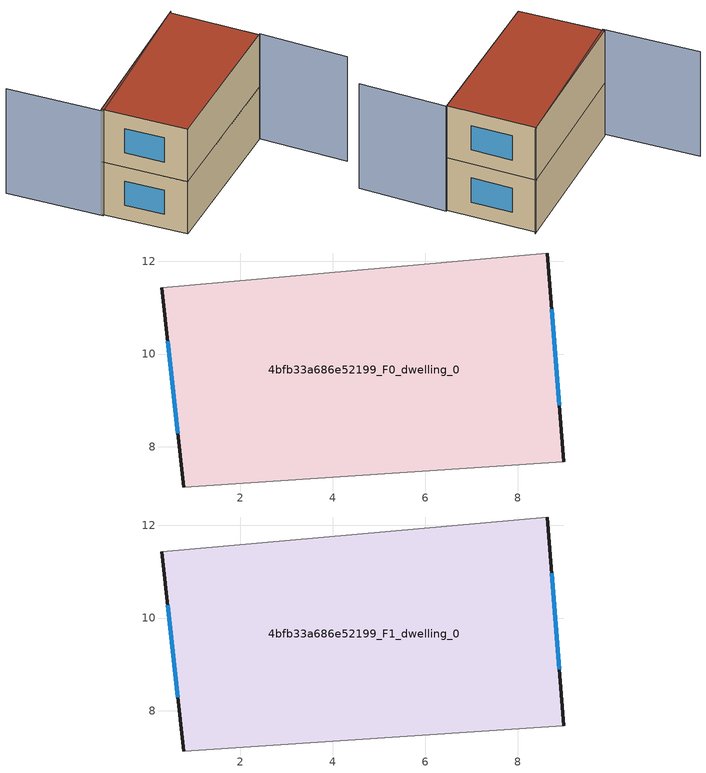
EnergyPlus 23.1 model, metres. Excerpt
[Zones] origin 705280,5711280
4bfb33a686e52199_F0_dwelling_0
 floor ground (EU_floor_Construction): 8.64,12.18 8.98,7.67 0.79,7.13 0.31,11.43 z0
 wall outside (EU_wall_Construction): 0.31,11.43 0.79,7.13 / 8.98,7.67 8.64,12.18 z0:3
 wall adiabatic (EU_wall_Construction): 8.64,12.18 0.31,11.43 / 0.79,7.13 8.98,7.67 z0:3
 window (EU_Window_Construction): 0.44,10.27 0.66,8.29 / 8.89,8.89 8.73,10.97 z0.81:2.19
4bfb33a686e52199_F1_dwelling_0
 floor to 4bfb33a686e52199_F0_dwelling_0 (EU_floor_Construction): 8.63,12.18 8.98,7.67 0.79,7.13 0.31,11.43 z3
 wall outside (EU_wall_Construction): 0.31,11.43 0.79,7.13 / 8.98,7.67 8.64,12.18 z3:6
 wall adiabatic (EU_wall_Construction): 8.64,12.18 0.31,11.43 / 0.79,7.13 8.98,7.67 z3:6
 window (EU_Window_Construction): 0.44,10.27 0.66,8.29 / 8.89,8.89 8.73,10.97 z3.81:5.19
 roof outside (EU_roof_Construction): 8.98,7.67 8.64,12.18 0.31,11.43 0.79,7.13 z6
shading: 0.79,7.13 9.06,7.68 / 9.06,7.68 9.35,3.24 / 8.75,12.19 0.24,11.28 / 0.24,11.28 -0.28,16.12 z0:6
[Building]
EU S2 Campaign: North Axis=0; Terrain=City; Solar Distribution=FullExterior
[Site:Location]
London: Latitude=51.5; Longitude=-0.5; Time Zone=0; Elevation=25
[SizingPeriod:WeatherFileDays]
AnnualSizingPeriod: Begin Month=1; Begin Day of Month=1; End Month=12; End Day of Month=31; Day of Week for Start Day=Monday; Use Weather File Daylight Saving Period=No; Use Weather File Rain and Snow Indicators=No
[MATERIAL]
EU_InternalMass_Material: Roughness=MediumRough; Thickness=0.1; Conductivity=1; Density=1800; Specific Heat=900; Thermal Absorptance=0.9; Solar Absorptance=0.7; Visible Absorptance=0.7
[MATERIAL:NOMASS] Roughness=MediumRough; Thermal Absorptance=0.9; Solar Absorptance=0.7; Visible Absorptance=0.7
Name | Thermal Resistance
EU_wall_NoMass | 0.555556
EU_roof_NoMass | 0.510204
EU_floor_NoMass | 1.68919
[WINDOWMATERIAL:SIMPLEGLAZINGSYSTEM]
EU_Window_SimpleGlazing: UFactor=3.96; Solar Heat Gain Coefficient=0.85; Visible Transmittance=0.85
[CONSTRUCTION]
EU_wall_Construction: EU_wall_NoMass
EU_roof_Construction: EU_roof_NoMass
EU_floor_Construction: EU_floor_NoMass
EU_Window_Construction: EU_Window_SimpleGlazing
EU_InternalMass_Construction: EU_InternalMass_Material
[ZONE] Type=1; Multiplier=1; Ceiling Height=autocalculate; Floor Area=autocalculate; Part of Total Floor Area=Yes
Name | Volume
4bfb33a686e52199_F0_dwelling_0 | 109.936
4bfb33a686e52199_F1_dwelling_0 | 109.935
[INTERNALMASS] Construction=EU_InternalMass_Construction; Surface Area=36.645
Name | Zone or ZoneList
4bfb33a686e52199_F0_dwelling_0_EU_InternalMass | 4bfb33a686e52199_F0_dwelling_0
4bfb33a686e52199_F1_dwelling_0_EU_InternalMass | 4bfb33a686e52199_F1_dwelling_0
[OTHEREQUIPMENT] Fuel Type=Electricity; Design Level Calculation Method=Watts/Area; Power per Zone Floor Area=1; Fraction Latent=0; Fraction Radiant=0; Fraction Lost=0; Carbon Dioxide Generation Rate=0; EndUse Subcategory=EU_Step8_InternalGains
Name | Zone or ZoneList or Space or SpaceList | Schedule
EU_Step8_InternalGain_4bfb33a686e52199_F0_dwelling_0_f000 | 4bfb33a686e52199_F0_dwelling_0 | EU_Step8_GainSchedule_4bfb33a686e52199_F0_dwelling_0_f000
EU_Step8_InternalGain_4bfb33a686e52199_F1_dwelling_0_f000 | 4bfb33a686e52199_F1_dwelling_0 | EU_Step8_GainSchedule_4bfb33a686e52199_F1_dwelling_0_f000
[ZONEVENTILATION:DESIGNFLOWRATE] Schedule=EU_AlwaysOn; Design Flow Rate Calculation Method=AirChanges/Hour; Air Changes per Hour=0.48; Ventilation Type=Natural; Fan Pressure Rise=0; Fan Total Efficiency=1; Constant Term Coefficient=1; Temperature Term Coefficient=0; Velocity Term Coefficient=0; Velocity Squared Term Coefficient=0; Minimum Indoor Temperature=-100; Maximum Indoor Temperature=100; Delta Temperature=-100; Minimum Outdoor Temperature=-100; Maximum Outdoor Temperature=100; Maximum Wind Speed=40
Name | Zone or ZoneList or Space or SpaceList
EU_ConstantAir_4bfb33a686e52199_F0_dwelling_0 | 4bfb33a686e52199_F0_dwelling_0
EU_ConstantAir_4bfb33a686e52199_F1_dwelling_0 | 4bfb33a686e52199_F1_dwelling_0
[HVACTEMPLATE:THERMOSTAT] Constant Heating Setpoint=20; Constant Cooling Setpoint=50
EU_HeatOnly_4bfb33a686e52199_F0_dwelling_0; EU_HeatOnly_4bfb33a686e52199_F1_dwelling_0
[HVACTEMPLATE:ZONE:IDEALLOADSAIRSYSTEM] System Availability Schedule=EU_AlwaysOn; Maximum Heating Supply Air Temperature=50; Minimum Cooling Supply Air Temperature=13; Maximum Heating Supply Air Humidity Ratio=0.0156; Minimum Cooling Supply Air Humidity Ratio=0.0077; Heating Limit=NoLimit; Cooling Limit=NoLimit; Heating Availability Schedule=EU_AlwaysOn; Cooling Availability Schedule=EU_CoolingOff; Dehumidification Control Type=ConstantSensibleHeatRatio; Cooling Sensible Heat Ratio=0.7; Dehumidification Setpoint=60; Humidification Control Type=None; Humidification Setpoint=30; Outdoor Air Method=None; Outdoor Air Flow Rate per Person=0.00944; Outdoor Air Flow Rate per Zone Floor Area=0; Outdoor Air Flow Rate per Zone=0; Demand Controlled Ventilation Type=None; Outdoor Air Economizer Type=NoEconomizer; Heat Recovery Type=None; Sensible Heat Recovery Effectiveness=0.7; Latent Heat Recovery Effectiveness=0.65
Name | Template Thermostat
4bfb33a686e52199_F0_dwelling_0 | EU_HeatOnly_4bfb33a686e52199_F0_dwelling_0
4bfb33a686e52199_F1_dwelling_0 | EU_HeatOnly_4bfb33a686e52199_F1_dwelling_0
[SIZING:ZONE] Zone Cooling Design Supply Air Temperature Input Method=SupplyAirTemperature; Zone Cooling Design Supply Air Temperature=13; Zone Heating Design Supply Air Temperature Input Method=SupplyAirTemperature; Zone Heating Design Supply Air Temperature=50; Zone Cooling Design Supply Air Humidity Ratio=0.008; Zone Heating Design Supply Air Humidity Ratio=0.008; Cooling Design Air Flow Method=DesignDay; Cooling Design Air Flow Rate=0; Cooling Minimum Air Flow per Zone Floor Area=0.000762; Cooling Minimum Air Flow=0; Cooling Minimum Air Flow Fraction=0.2; Heating Design Air Flow Method=DesignDay; Heating Design Air Flow Rate=0; Heating Maximum Air Flow per Zone Floor Area=0.002032; Heating Maximum Air Flow=0.141576; Heating Maximum Air Flow Fraction=0.3; Account for Dedicated Outdoor Air System=No; Dedicated Outdoor Air System Control Strategy=NeutralSupplyAir; Dedicated Outdoor Air Low Setpoint Temperature for Design=autosize; Dedicated Outdoor Air High Setpoint Temperature for Design=autosize; Zone Load Sizing Method=Sensible Load Only No Latent Load; Zone Latent Cooling Design Supply Air Humidity Ratio Input Method=HumidityRatioDifference; Zone Cooling Design Supply Air Humidity Ratio Difference=0.005; Zone Latent Heating Design Supply Air Humidity Ratio Input Method=HumidityRatioDifference; Zone Humidification Design Supply Air Humidity Ratio Difference=0.005
4bfb33a686e52199_F0_dwelling_0; 4bfb33a686e52199_F1_dwelling_0
[SCHEDULE:CONSTANT]
Name | Hourly Value
EU_AlwaysOn | 1
EU_CoolingOff | 0
[SCHEDULE:FILE] Column Number=1; Rows to Skip at Top=0; Number of Hours of Data=8760; Column Separator=Comma; Interpolate to Timestep=No; Minutes per Item=60; Adjust Schedule for Daylight Savings=Yes
Name | File
EU_Step8_GainSchedule_4bfb33a686e52199_F0_dwelling_0_f000 | ../../schedules/4bfb33a686e52199/4bfb33a686e52199_F0_dwelling_0_f000_gain.csv
EU_Step8_GainSchedule_4bfb33a686e52199_F1_dwelling_0_f000 | ../../schedules/4bfb33a686e52199/4bfb33a686e52199_F1_dwelling_0_f000_gain.csv
